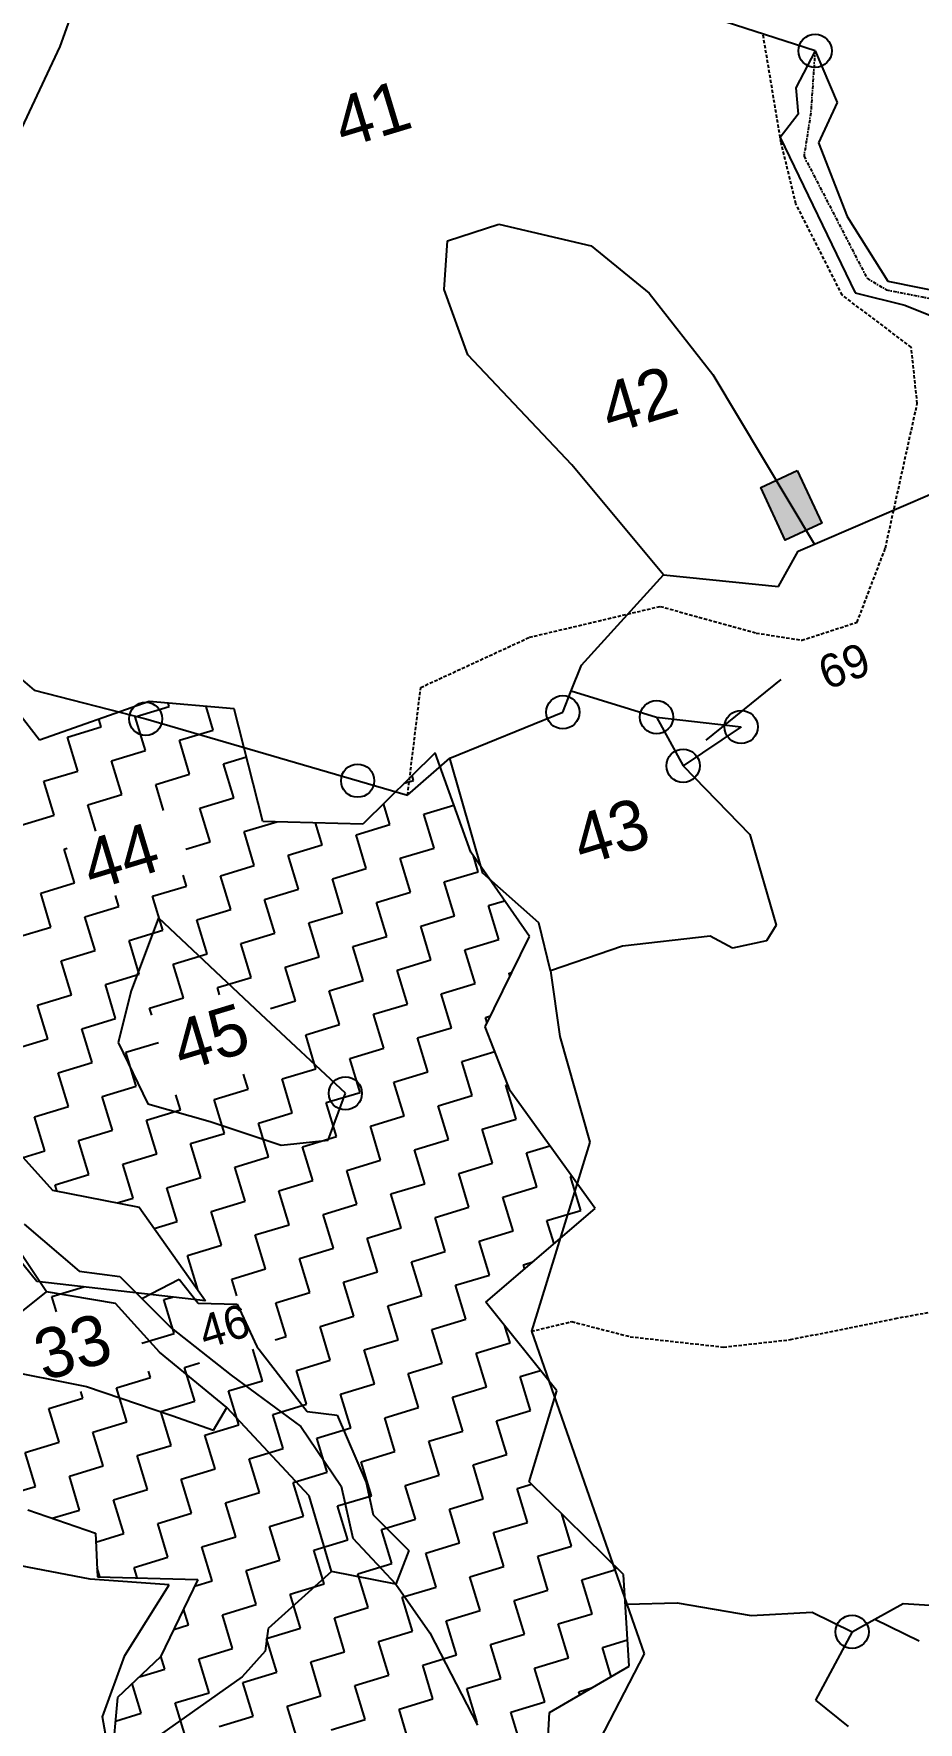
# Model space of a CAD drawing. Header units: metres. Extents: x 321628 to 324492, y 1843491 to 1846201.
# Drawn here: x 323367 to 323762, y 1844528 to 1845282 of the extents above; entities that cross this region are included whole.
import ezdxf

# ---------------------------------------------------------------- set-up
doc = ezdxf.new("R2010")
doc.units = ezdxf.units.M
doc.header["$LTSCALE"] = 0.3
doc.linetypes.add('DASHDOT', pattern=[1, 0.5, -0.25, 0, -0.25])
doc.linetypes.add('DASHED', pattern=[0.75, 0.5, -0.25])
for name, color, linetype in [('LINE_FOOTPATH', 1, 'DASHED'), ('LINE_WATER', 4, 'Continuous'), ('POLY_HATCH', 12, 'Continuous'), ('POLY_PARCEL', 6, 'Continuous'), ('POLY_WATER', 4, 'Continuous'), ('TEXT_MAPOUT', 7, 'Continuous'), ('TEXT_PARCEL', 7, 'Continuous'), ('V_BOUND_LINE', 7, 'Continuous'), ('V_BOUND_STREAM_LINE', 7, 'DASHDOT')]:
    doc.layers.add(name, color=color, linetype=linetype)
doc.styles.get("Standard").update_dxf_attribs({"font": 'simplex.shx'})
doc.styles.add('TEXT_MAP', font='', dxfattribs={"height": 2.5})
doc.styles.get('TEXT_MAP').set_extended_font_data('Kruti Dev 050')
doc.dimstyles.get("Standard").update_dxf_attribs({"dimtxt": 0.18, "dimasz": 0.18, "dimexe": 0.18, "dimexo": 0.0625, "dimgap": 0.09, "dimtad": 0, "dimtih": 1, "dimtoh": 1, "dimdec": 4, "dimzin": 0, "dimdsep": 46, "dimtxsty": 'Standard', "dimcen": 0.09, "dimadec": 0, "dimazin": 0, "dimtfac": 1, "dimtdec": 4, "dimtofl": 0, "dimtmove": 0, "dimatfit": 3, "dimfxl": 1, "dimtolj": 1, "dimtzin": 0, "dimarcsym": 0})

msp = doc.modelspace()

# ---------------------------------------------------------------- hatches: boundary and pattern name
msp.add_hatch(color=256).paths.add_polyline_path([(323702.86, 1845056), (323719.15, 1845063.59), (323708.18, 1845087.15), (323691.89, 1845079.56)])

# ---------------------------------------------------------------- linework, layer by layer
msp.add_lwpolyline([(323708.18, 1845087.15), (323719.15, 1845063.59), (323702.86, 1845056), (323691.89, 1845079.56)], close=True)
for centre in [(323716.16, 1845274.65), (323603.56, 1844979.18), (323417.34, 1844976.25), (323645.41, 1844977), (323683.14, 1844972.61), (323657.23, 1844955.28), (323511.96, 1844948.61), (323506.48, 1844808.95), (323732.68, 1844568.39)]:
    msp.add_circle(centre, 7.42)
at = {"layer": 'LINE_FOOTPATH', "ltscale": 10}
for p, q in [((323701.02, 1845233.61), (323692.9, 1845282.18)), ((323707.63, 1845206.31), (323701.02, 1845233.61)), ((323728.28, 1845165.56), (323707.63, 1845206.31)), ((323759.12, 1845142.28), (323728.28, 1845165.56)), ((323761.77, 1845117.09), (323759.12, 1845142.28)), ((323747.57, 1845052.53), (323761.77, 1845117.09)), ((323734.92, 1845019.39), (323747.57, 1845052.53)), ((323588.65, 1845012.68), (323647, 1845026.48)), ((323647, 1845026.48), (323689.89, 1845014.59)), ((323710.24, 1845011.36), (323734.92, 1845019.39)), ((323540.11, 1844990.24), (323588.65, 1845012.68)), ((323689.89, 1845014.59), (323710.24, 1845011.36)), ((323534.27, 1844942.09), (323540.11, 1844990.24)), ((323589.55, 1844702.64), (323607.55, 1844706.95)), ((323607.55, 1844706.95), (323633.64, 1844700.22)), ((323705.14, 1844698.9), (323751.94, 1844708.37)), ((323751.94, 1844708.37), (323773.26, 1844712.22)), ((323633.64, 1844700.22), (323675.3, 1844695.6)), ((323675.3, 1844695.6), (323705.14, 1844698.9))]:
    msp.add_line(p, q, dxfattribs=at)
at = {"layer": 'LINE_WATER'}
for p, q in [((323500.22, 1844595.39), (323472.03, 1844569.9)), ((323529.02, 1844589.67), (323544.15, 1844567.93)), ((323742.8, 1844574), (323762.64, 1844564.4)), ((323472.03, 1844569.9), (323470.68, 1844559.79)), ((323544.15, 1844567.93), (323565.45, 1844526.74)), ((323470.68, 1844559.79), (323460.47, 1844548.31)), ((323460.47, 1844548.31), (323415.75, 1844516.68))]:
    msp.add_line(p, q, dxfattribs=at)
at = {"layer": 'POLY_HATCH'}
for p, q in [((323369.98, 1844966.71), (323349.82, 1844992.6)), ((323418.93, 1844984), (323369.98, 1844966.71)), ((323456.86, 1844980.72), (323418.93, 1844984)), ((323469.62, 1844930.45), (323456.86, 1844980.72)), ((323546.53, 1844961.13), (323514.33, 1844929.23)), ((323562.44, 1844916.73), (323546.53, 1844961.13)), ((323514.33, 1844929.23), (323469.62, 1844930.45)), ((323588.64, 1844879.06), (323562.44, 1844916.73)), ((323568.88, 1844838.62), (323588.64, 1844879.06)), ((323580.01, 1844810), (323568.88, 1844838.62)), ((323618.06, 1844757.55), (323580.01, 1844810)), ((323346.64, 1844798.02), (323375.79, 1844765.72)), ((323368.79, 1844724.89), (323326.27, 1844777.33)), ((323375.79, 1844765.72), (323414.43, 1844758.07)), ((323414.43, 1844758.07), (323444.05, 1844716.24)), ((323569.17, 1844715.67), (323618.06, 1844757.55)), ((323444.05, 1844716.24), (323368.79, 1844724.89)), ((323600.88, 1844676.06), (323569.17, 1844715.67)), ((323588.56, 1844635.41), (323600.88, 1844676.06)), ((323630.65, 1844594.02), (323588.56, 1844635.41)), ((323364.66, 1844622.9), (323394.94, 1844612.39)), ((323394.94, 1844612.39), (323395.89, 1844592.99)), ((323633.23, 1844552.97), (323630.65, 1844594.02)), ((323395.89, 1844592.99), (323440.59, 1844591.77)), ((323440.59, 1844591.77), (323423.97, 1844557.2)), ((323423.97, 1844557.2), (323404.82, 1844539.1)), ((323597.61, 1844532.34), (323633.23, 1844552.97)), ((323404.82, 1844539.1), (323397.35, 1844458.09)), ((323594.59, 1844477.29), (323597.61, 1844532.34))]:
    msp.add_line(p, q, dxfattribs=at)
at = {"layer": 'POLY_HATCH', "linetype": 'Continuous'}
for p, q in [((323412.66, 1844977.21), (323427.79, 1844981.8)), ((323427.79, 1844981.8), (323427.35, 1844983.27)), ((323447.51, 1844971.25), (323444.31, 1844981.81)), ((323382.4, 1844968.05), (323397.53, 1844972.63)), ((323397.53, 1844972.63), (323396.49, 1844976.07)), ((323417.24, 1844962.08), (323412.66, 1844977.21)), ((323432.38, 1844966.67), (323447.51, 1844971.25)), ((323386.98, 1844952.92), (323382.4, 1844968.05)), ((323436.96, 1844951.53), (323432.38, 1844966.67)), ((323402.11, 1844957.5), (323417.24, 1844962.08)), ((323406.7, 1844942.37), (323402.11, 1844957.5)), ((323452.09, 1844956.12), (323462.32, 1844959.22)), ((323456.67, 1844940.99), (323452.09, 1844956.12)), ((323371.85, 1844948.33), (323386.98, 1844952.92)), ((323376.43, 1844933.2), (323371.85, 1844948.33)), ((323421.83, 1844946.95), (323436.96, 1844951.53)), ((323532.8, 1844947.53), (323536.91, 1844948.77)), ((323536.91, 1844948.77), (323536.25, 1844950.95)), ((323391.57, 1844937.78), (323406.7, 1844942.37)), ((323425.36, 1844935.3), (323421.83, 1844946.95)), ((323441.54, 1844936.4), (323456.67, 1844940.99)), ((323361.3, 1844928.62), (323376.43, 1844933.2)), ((323395.1, 1844926.13), (323391.57, 1844937.78)), ((323446.13, 1844921.27), (323441.54, 1844936.4)), ((323526.36, 1844929.06), (323523.55, 1844938.36)), ((323541.5, 1844933.64), (323554.93, 1844937.71)), ((323546.08, 1844918.51), (323541.5, 1844933.64)), ((323461.26, 1844925.86), (323475.87, 1844930.28)), ((323465.84, 1844910.72), (323461.26, 1844925.86)), ((323496.1, 1844919.89), (323493.1, 1844929.81)), ((323511.23, 1844924.47), (323526.36, 1844929.06)), ((323381.02, 1844918.07), (323382.24, 1844918.44)), ((323385.6, 1844902.94), (323381.02, 1844918.07)), ((323435.25, 1844917.98), (323446.13, 1844921.27)), ((323480.97, 1844915.31), (323496.1, 1844919.89)), ((323515.82, 1844909.34), (323511.23, 1844924.47)), ((323530.95, 1844913.93), (323546.08, 1844918.51)), ((323450.71, 1844906.14), (323465.84, 1844910.72)), ((323485.55, 1844900.18), (323480.97, 1844915.31)), ((323535.53, 1844898.8), (323530.95, 1844913.93)), ((323565.79, 1844907.96), (323563.67, 1844914.97)), ((323370.47, 1844898.36), (323385.6, 1844902.94)), ((323435.58, 1844901.56), (323434.1, 1844906.45)), ((323455.29, 1844891.01), (323450.71, 1844906.14)), ((323500.69, 1844904.76), (323515.82, 1844909.34)), ((323505.27, 1844889.63), (323500.69, 1844904.76)), ((323550.66, 1844903.38), (323565.79, 1844907.96)), ((323555.24, 1844888.25), (323550.66, 1844903.38)), ((323375.05, 1844883.23), (323370.47, 1844898.36)), ((323405.32, 1844892.39), (323403.83, 1844897.28)), ((323420.45, 1844896.97), (323435.58, 1844901.56)), ((323425.03, 1844881.84), (323420.45, 1844896.97)), ((323470.42, 1844895.59), (323485.55, 1844900.18)), ((323475.01, 1844880.46), (323470.42, 1844895.59)), ((323520.4, 1844894.21), (323535.53, 1844898.8)), ((323570.38, 1844892.83), (323577.55, 1844895)), ((323390.18, 1844887.81), (323405.32, 1844892.39)), ((323394.77, 1844872.68), (323390.18, 1844887.81)), ((323440.16, 1844886.43), (323455.29, 1844891.01)), ((323490.14, 1844885.05), (323505.27, 1844889.63)), ((323524.98, 1844879.08), (323520.4, 1844894.21)), ((323540.11, 1844883.66), (323555.24, 1844888.25)), ((323574.96, 1844877.7), (323570.38, 1844892.83)), ((323359.92, 1844878.64), (323375.05, 1844883.23)), ((323409.9, 1844877.26), (323425.03, 1844881.84)), ((323444.74, 1844871.3), (323440.16, 1844886.43)), ((323459.88, 1844875.88), (323475.01, 1844880.46)), ((323494.72, 1844869.91), (323490.14, 1844885.05)), ((323544.7, 1844868.53), (323540.11, 1844883.66)), ((323379.64, 1844868.09), (323394.77, 1844872.68)), ((323414.48, 1844862.13), (323409.9, 1844877.26)), ((323464.46, 1844860.75), (323459.88, 1844875.88)), ((323509.85, 1844874.5), (323524.98, 1844879.08)), ((323514.43, 1844859.37), (323509.85, 1844874.5)), ((323559.83, 1844873.12), (323574.96, 1844877.7)), ((323564.41, 1844857.99), (323559.83, 1844873.12)), ((323384.22, 1844852.96), (323379.64, 1844868.09)), ((323429.61, 1844866.71), (323444.74, 1844871.3)), ((323434.2, 1844851.58), (323429.61, 1844866.71)), ((323479.59, 1844865.33), (323494.72, 1844869.91)), ((323484.17, 1844850.2), (323479.59, 1844865.33)), ((323529.57, 1844863.95), (323544.7, 1844868.53)), ((323399.35, 1844857.55), (323414.48, 1844862.13)), ((323403.93, 1844842.42), (323399.35, 1844857.55)), ((323449.33, 1844856.16), (323464.46, 1844860.75)), ((323499.3, 1844854.78), (323514.43, 1844859.37)), ((323534.15, 1844848.82), (323529.57, 1844863.95)), ((323549.28, 1844853.4), (323564.41, 1844857.99)), ((323579.54, 1844862.57), (323580.76, 1844862.94)), ((323579.94, 1844861.26), (323579.54, 1844862.57)), ((323369.09, 1844848.38), (323384.22, 1844852.96)), ((323419.06, 1844847), (323434.2, 1844851.58)), ((323450.29, 1844852.99), (323449.33, 1844856.16)), ((323473.03, 1844846.82), (323484.17, 1844850.2)), ((323503.89, 1844839.65), (323499.3, 1844854.78)), ((323553.86, 1844838.27), (323549.28, 1844853.4)), ((323373.67, 1844833.25), (323369.09, 1844848.38)), ((323388.8, 1844837.83), (323403.93, 1844842.42)), ((323420.03, 1844843.83), (323419.06, 1844847)), ((323519.02, 1844844.24), (323534.15, 1844848.82)), ((323523.6, 1844829.1), (323519.02, 1844844.24)), ((323568.99, 1844842.85), (323571.28, 1844843.55)), ((323569.74, 1844840.39), (323568.99, 1844842.85)), ((323393.39, 1844822.7), (323388.8, 1844837.83)), ((323488.76, 1844835.07), (323503.89, 1844839.65)), ((323493.34, 1844819.94), (323488.76, 1844835.07)), ((323538.73, 1844833.69), (323553.86, 1844838.27)), ((323358.54, 1844828.67), (323373.67, 1844833.25)), ((323408.52, 1844827.28), (323423.06, 1844831.69)), ((323413.1, 1844812.15), (323408.52, 1844827.28)), ((323508.47, 1844824.52), (323523.6, 1844829.1)), ((323543.32, 1844818.56), (323538.73, 1844833.69)), ((323558.45, 1844823.14), (323573.16, 1844827.6)), ((323378.25, 1844818.12), (323393.39, 1844822.7)), ((323478.21, 1844815.35), (323493.34, 1844819.94)), ((323513.05, 1844809.39), (323508.47, 1844824.52)), ((323563.03, 1844808.01), (323558.45, 1844823.14)), ((323382.84, 1844802.99), (323378.25, 1844818.12)), ((323397.97, 1844807.57), (323413.1, 1844812.15)), ((323463.08, 1844810.77), (323461.06, 1844817.44)), ((323482.79, 1844800.22), (323478.21, 1844815.35)), ((323528.18, 1844813.97), (323543.32, 1844818.56)), ((323532.77, 1844798.84), (323528.18, 1844813.97)), ((323578.16, 1844812.59), (323578.91, 1844812.82)), ((323582.74, 1844797.46), (323578.16, 1844812.59)), ((323402.55, 1844792.44), (323397.97, 1844807.57)), ((323432.81, 1844801.61), (323430.8, 1844808.27)), ((323447.95, 1844806.19), (323463.08, 1844810.77)), ((323452.53, 1844791.06), (323447.95, 1844806.19)), ((323497.92, 1844804.81), (323513.05, 1844809.39)), ((323502.51, 1844789.68), (323497.92, 1844804.81)), ((323547.9, 1844803.43), (323563.03, 1844808.01)), ((323367.71, 1844798.4), (323382.84, 1844802.99)), ((323372.29, 1844783.27), (323367.71, 1844798.4)), ((323417.68, 1844797.02), (323432.81, 1844801.61)), ((323422.27, 1844781.89), (323417.68, 1844797.02)), ((323467.66, 1844795.64), (323482.79, 1844800.22)), ((323517.64, 1844794.26), (323532.77, 1844798.84)), ((323552.48, 1844788.29), (323547.9, 1844803.43)), ((323567.61, 1844792.88), (323582.74, 1844797.46)), ((323387.42, 1844787.86), (323402.55, 1844792.44)), ((323437.4, 1844786.47), (323452.53, 1844791.06)), ((323472.24, 1844780.51), (323467.66, 1844795.64)), ((323487.37, 1844785.09), (323502.51, 1844789.68)), ((323522.22, 1844779.13), (323517.64, 1844794.26)), ((323572.2, 1844777.75), (323567.61, 1844792.88)), ((323362.6, 1844780.34), (323372.29, 1844783.27)), ((323392, 1844772.72), (323387.42, 1844787.86)), ((323407.14, 1844777.31), (323422.27, 1844781.89)), ((323441.98, 1844771.34), (323437.4, 1844786.47)), ((323491.96, 1844769.96), (323487.37, 1844785.09)), ((323537.35, 1844783.71), (323552.48, 1844788.29)), ((323541.93, 1844768.58), (323537.35, 1844783.71)), ((323587.33, 1844782.33), (323597.78, 1844785.5)), ((323591.91, 1844767.2), (323587.33, 1844782.33)), ((323411.72, 1844762.18), (323407.14, 1844777.31)), ((323457.11, 1844775.93), (323472.24, 1844780.51)), ((323461.7, 1844760.79), (323457.11, 1844775.93)), ((323507.09, 1844774.54), (323522.22, 1844779.13)), ((323511.67, 1844759.41), (323507.09, 1844774.54)), ((323557.07, 1844773.16), (323572.2, 1844777.75)), ((323376.87, 1844768.14), (323392, 1844772.72)), ((323377.72, 1844765.34), (323376.87, 1844768.14)), ((323426.85, 1844766.76), (323441.98, 1844771.34)), ((323431.43, 1844751.63), (323426.85, 1844766.76)), ((323476.83, 1844765.38), (323491.96, 1844769.96)), ((323526.8, 1844764), (323541.93, 1844768.58)), ((323561.65, 1844758.03), (323557.07, 1844773.16)), ((323576.78, 1844762.62), (323591.91, 1844767.2)), ((323607.04, 1844771.78), (323607.61, 1844771.95)), ((323611.62, 1844756.65), (323607.04, 1844771.78)), ((323404.59, 1844760.02), (323411.72, 1844762.18)), ((323446.56, 1844756.21), (323461.7, 1844760.79)), ((323481.41, 1844750.25), (323476.83, 1844765.38)), ((323496.54, 1844754.83), (323511.67, 1844759.41)), ((323531.39, 1844748.87), (323526.8, 1844764)), ((323581.36, 1844747.48), (323576.78, 1844762.62)), ((323421.19, 1844748.53), (323431.43, 1844751.63)), ((323451.15, 1844741.08), (323446.56, 1844756.21)), ((323501.12, 1844739.7), (323496.54, 1844754.83)), ((323546.52, 1844753.45), (323561.65, 1844758.03)), ((323551.1, 1844738.32), (323546.52, 1844753.45)), ((323596.49, 1844752.07), (323611.62, 1844756.65)), ((323599.62, 1844741.75), (323596.49, 1844752.07)), ((323466.28, 1844745.66), (323481.41, 1844750.25)), ((323470.86, 1844730.53), (323466.28, 1844745.66)), ((323516.26, 1844744.28), (323531.39, 1844748.87)), ((323520.84, 1844729.15), (323516.26, 1844744.28)), ((323566.23, 1844742.9), (323581.36, 1844747.48)), ((323436.02, 1844736.5), (323451.15, 1844741.08)), ((323440.6, 1844721.37), (323436.02, 1844736.5)), ((323485.99, 1844735.12), (323501.12, 1844739.7)), ((323535.97, 1844733.73), (323551.1, 1844738.32)), ((323570.81, 1844727.77), (323566.23, 1844742.9)), ((323455.73, 1844725.95), (323470.86, 1844730.53)), ((323490.58, 1844719.98), (323485.99, 1844735.12)), ((323505.71, 1844724.57), (323520.84, 1844729.15)), ((323540.55, 1844718.6), (323535.97, 1844733.73)), ((323585.95, 1844732.35), (323590.13, 1844733.62)), ((323586.5, 1844730.51), (323585.95, 1844732.35)), ((323375.49, 1844718.16), (323389.74, 1844722.48)), ((323440.45, 1844721.32), (323440.6, 1844721.37)), ((323458.01, 1844718.44), (323455.73, 1844725.95)), ((323510.29, 1844709.44), (323505.71, 1844724.57)), ((323555.68, 1844723.19), (323570.81, 1844727.77)), ((323560.27, 1844708.06), (323555.68, 1844723.19)), ((323377.56, 1844711.35), (323375.49, 1844718.16)), ((323425.47, 1844716.78), (323429.27, 1844717.94)), ((323430.05, 1844701.65), (323425.47, 1844716.78)), ((323475.45, 1844715.4), (323490.58, 1844719.98)), ((323480.03, 1844700.27), (323475.45, 1844715.4)), ((323525.42, 1844714.02), (323540.55, 1844718.6)), ((323530, 1844698.89), (323525.42, 1844714.02)), ((323495.16, 1844704.85), (323510.29, 1844709.44)), ((323545.14, 1844703.47), (323560.27, 1844708.06)), ((323415.66, 1844697.29), (323430.05, 1844701.65)), ((323475.2, 1844698.81), (323480.03, 1844700.27)), ((323499.74, 1844689.72), (323495.16, 1844704.85)), ((323514.87, 1844694.31), (323530, 1844698.89)), ((323549.72, 1844688.34), (323545.14, 1844703.47)), ((323579.98, 1844697.51), (323577.71, 1844705)), ((323469.48, 1844680.56), (323465.2, 1844694.69)), ((323519.46, 1844679.17), (323514.87, 1844694.31)), ((323564.85, 1844692.92), (323579.98, 1844697.51)), ((323569.43, 1844677.79), (323564.85, 1844692.92)), ((323419.5, 1844681.94), (323418.61, 1844684.89)), ((323434.64, 1844686.52), (323441.41, 1844688.57)), ((323439.22, 1844671.39), (323434.64, 1844686.52)), ((323484.61, 1844685.14), (323499.74, 1844689.72)), ((323489.19, 1844670.01), (323484.61, 1844685.14)), ((323534.59, 1844683.76), (323549.72, 1844688.34)), ((323539.17, 1844668.63), (323534.59, 1844683.76)), ((323584.56, 1844682.38), (323593.62, 1844685.12)), ((323404.37, 1844677.35), (323419.5, 1844681.94)), ((323408.96, 1844662.22), (323404.37, 1844677.35)), ((323454.35, 1844675.97), (323469.48, 1844680.56)), ((323504.33, 1844674.59), (323519.46, 1844679.17)), ((323554.3, 1844673.21), (323569.43, 1844677.79)), ((323589.15, 1844667.25), (323584.56, 1844682.38)), ((323374.11, 1844668.19), (323389.24, 1844672.77)), ((323389.24, 1844672.77), (323388.35, 1844675.73)), ((323424.09, 1844666.81), (323439.22, 1844671.39)), ((323458.93, 1844660.84), (323454.35, 1844675.97)), ((323474.06, 1844665.43), (323489.19, 1844670.01)), ((323508.91, 1844659.46), (323504.33, 1844674.59)), ((323524.04, 1844664.04), (323539.17, 1844668.63)), ((323558.89, 1844658.08), (323554.3, 1844673.21)), ((323378.69, 1844653.06), (323374.11, 1844668.19)), ((323393.82, 1844657.64), (323408.96, 1844662.22)), ((323428.67, 1844651.68), (323424.09, 1844666.81)), ((323478.65, 1844650.29), (323474.06, 1844665.43)), ((323528.62, 1844648.91), (323524.04, 1844664.04)), ((323574.02, 1844662.66), (323589.15, 1844667.25)), ((323578.6, 1844647.53), (323574.02, 1844662.66)), ((323398.41, 1844642.51), (323393.82, 1844657.64)), ((323443.8, 1844656.26), (323458.93, 1844660.84)), ((323448.38, 1844641.13), (323443.8, 1844656.26)), ((323493.78, 1844654.88), (323508.91, 1844659.46)), ((323498.36, 1844639.75), (323493.78, 1844654.88)), ((323543.75, 1844653.5), (323558.89, 1844658.08)), ((323548.34, 1844638.36), (323543.75, 1844653.5)), ((323363.56, 1844648.47), (323378.69, 1844653.06)), ((323368.15, 1844633.34), (323363.56, 1844648.47)), ((323413.54, 1844647.09), (323428.67, 1844651.68)), ((323418.12, 1844631.96), (323413.54, 1844647.09)), ((323463.52, 1844645.71), (323478.65, 1844650.29)), ((323513.49, 1844644.33), (323528.62, 1844648.91)), ((323563.47, 1844642.95), (323578.6, 1844647.53)), ((323383.28, 1844637.93), (323398.41, 1844642.51)), ((323433.25, 1844636.54), (323448.38, 1844641.13)), ((323468.1, 1844630.58), (323463.52, 1844645.71)), ((323483.23, 1844635.16), (323498.36, 1844639.75)), ((323518.08, 1844629.2), (323513.49, 1844644.33)), ((323533.21, 1844633.78), (323548.34, 1844638.36)), ((323568.05, 1844627.82), (323563.47, 1844642.95)), ((323353.01, 1844628.76), (323368.15, 1844633.34)), ((323387.86, 1844622.79), (323383.28, 1844637.93)), ((323402.99, 1844627.38), (323418.12, 1844631.96)), ((323437.84, 1844621.41), (323433.25, 1844636.54)), ((323487.81, 1844620.03), (323483.23, 1844635.16)), ((323537.79, 1844618.65), (323533.21, 1844633.78)), ((323583.18, 1844632.4), (323589.63, 1844634.35)), ((323587.77, 1844617.27), (323583.18, 1844632.4)), ((323407.57, 1844612.25), (323402.99, 1844627.38)), ((323452.97, 1844626), (323468.1, 1844630.58)), ((323457.55, 1844610.87), (323452.97, 1844626)), ((323502.94, 1844624.62), (323518.08, 1844629.2)), ((323507.53, 1844609.48), (323502.94, 1844624.62)), ((323552.92, 1844623.23), (323568.05, 1844627.82)), ((323557.5, 1844608.1), (323552.92, 1844623.23)), ((323375.64, 1844619.09), (323387.86, 1844622.79)), ((323422.71, 1844616.83), (323437.84, 1844621.41)), ((323427.29, 1844601.7), (323422.71, 1844616.83)), ((323472.68, 1844615.45), (323487.81, 1844620.03)), ((323522.66, 1844614.07), (323537.79, 1844618.65)), ((323572.64, 1844612.69), (323587.77, 1844617.27)), ((323607.48, 1844606.72), (323603.13, 1844621.08)), ((323395.13, 1844608.48), (323407.57, 1844612.25)), ((323442.42, 1844606.28), (323457.55, 1844610.87)), ((323477.27, 1844600.32), (323472.68, 1844615.45)), ((323492.4, 1844604.9), (323507.53, 1844609.48)), ((323527.24, 1844598.94), (323522.66, 1844614.07)), ((323577.22, 1844597.55), (323572.64, 1844612.69)), ((323412.16, 1844597.12), (323427.29, 1844601.7)), ((323447, 1844591.15), (323442.42, 1844606.28)), ((323496.98, 1844589.77), (323492.4, 1844604.9)), ((323542.37, 1844603.52), (323557.5, 1844608.1)), ((323546.96, 1844588.39), (323542.37, 1844603.52)), ((323592.35, 1844602.14), (323607.48, 1844606.72)), ((323596.93, 1844587.01), (323592.35, 1844602.14)), ((323396.9, 1844592.96), (323395.7, 1844596.93)), ((323413.55, 1844592.51), (323412.16, 1844597.12)), ((323462.13, 1844595.73), (323477.27, 1844600.32)), ((323466.72, 1844580.6), (323462.13, 1844595.73)), ((323512.11, 1844594.35), (323527.24, 1844598.94)), ((323516.69, 1844579.22), (323512.11, 1844594.35)), ((323562.09, 1844592.97), (323577.22, 1844597.55)), ((323612.06, 1844591.59), (323627.19, 1844596.17)), ((323627.19, 1844596.17), (323626.66, 1844597.95)), ((323439.15, 1844588.77), (323447, 1844591.15)), ((323481.85, 1844585.19), (323496.98, 1844589.77)), ((323531.83, 1844583.81), (323546.96, 1844588.39)), ((323566.67, 1844577.84), (323562.09, 1844592.97)), ((323581.8, 1844582.42), (323596.93, 1844587.01)), ((323616.65, 1844576.46), (323612.06, 1844591.59)), ((323436.46, 1844571.44), (323434.28, 1844578.63)), ((323451.59, 1844576.02), (323466.72, 1844580.6)), ((323486.43, 1844570.06), (323481.85, 1844585.19)), ((323501.56, 1844574.64), (323516.69, 1844579.22)), ((323536.41, 1844568.67), (323531.83, 1844583.81)), ((323586.38, 1844567.29), (323581.8, 1844582.42)), ((323429.85, 1844569.44), (323436.46, 1844571.44)), ((323456.17, 1844560.89), (323451.59, 1844576.02)), ((323506.15, 1844559.51), (323501.56, 1844574.64)), ((323551.54, 1844573.26), (323566.67, 1844577.84)), ((323556.12, 1844558.13), (323551.54, 1844573.26)), ((323601.52, 1844571.88), (323616.65, 1844576.46)), ((323606.1, 1844556.74), (323601.52, 1844571.88)), ((323471.3, 1844565.47), (323486.43, 1844570.06)), ((323475.88, 1844550.34), (323471.3, 1844565.47)), ((323521.28, 1844564.09), (323536.41, 1844568.67)), ((323525.86, 1844548.96), (323521.28, 1844564.09)), ((323571.25, 1844562.71), (323586.38, 1844567.29)), ((323621.23, 1844561.33), (323632.49, 1844564.74)), ((323425.91, 1844551.72), (323424.14, 1844557.56)), ((323441.04, 1844556.31), (323456.17, 1844560.89)), ((323445.62, 1844541.17), (323441.04, 1844556.31)), ((323491.02, 1844554.92), (323506.15, 1844559.51)), ((323540.99, 1844553.54), (323556.12, 1844558.13)), ((323575.84, 1844547.58), (323571.25, 1844562.71)), ((323590.97, 1844552.16), (323606.1, 1844556.74)), ((323625.17, 1844548.31), (323621.23, 1844561.33)), ((323414.53, 1844548.28), (323425.91, 1844551.72)), ((323460.75, 1844545.76), (323475.88, 1844550.34)), ((323495.6, 1844539.79), (323491.02, 1844554.92)), ((323510.73, 1844544.38), (323525.86, 1844548.96)), ((323545.57, 1844538.41), (323540.99, 1844553.54)), ((323595.55, 1844537.03), (323590.97, 1844552.16)), ((323415.36, 1844532.01), (323411.34, 1844545.26)), ((323430.49, 1844536.59), (323445.62, 1844541.17)), ((323465.34, 1844530.63), (323460.75, 1844545.76)), ((323515.31, 1844529.25), (323510.73, 1844544.38)), ((323560.71, 1844543), (323575.84, 1844547.58)), ((323565.29, 1844527.86), (323560.71, 1844543)), ((323610.68, 1844541.61), (323616.84, 1844543.48)), ((323611.12, 1844540.17), (323610.68, 1844541.61)), ((323435.07, 1844521.46), (323430.49, 1844536.59)), ((323480.47, 1844535.21), (323495.6, 1844539.79)), ((323485.05, 1844520.08), (323480.47, 1844535.21)), ((323530.44, 1844533.83), (323545.57, 1844538.41)), ((323535.03, 1844518.7), (323530.44, 1844533.83)), ((323580.42, 1844532.45), (323595.55, 1844537.03)), ((323403.85, 1844528.52), (323415.36, 1844532.01)), ((323450.21, 1844526.04), (323465.34, 1844530.63)), ((323500.18, 1844524.66), (323515.31, 1844529.25)), ((323585, 1844517.32), (323580.42, 1844532.45))]:
    msp.add_line(p, q, dxfattribs=at)
at = {"layer": 'POLY_PARCEL'}
for p, q in [((323397.35, 1845328.25), (323378.97, 1845276.53)), ((323378.97, 1845276.53), (323342.69, 1845199.28)), ((323552.08, 1845189.81), (323574.94, 1845197.21)), ((323574.94, 1845197.21), (323616.26, 1845187.48)), ((323550.61, 1845168.07), (323552.08, 1845189.81)), ((323616.26, 1845187.48), (323642.06, 1845166.43)), ((323561.09, 1845138.79), (323550.61, 1845168.07)), ((323642.06, 1845166.43), (323670.58, 1845130.1)), ((323607.62, 1845089.65), (323561.09, 1845138.79)), ((323670.58, 1845130.1), (323715.72, 1845054.49)), ((323648.57, 1845040.57), (323607.62, 1845089.65)), ((323708.66, 1845051.08), (323797.96, 1845089.73)), ((323699.78, 1845035.3), (323708.66, 1845051.08)), ((323611.89, 1845000.16), (323648.57, 1845040.57)), ((323648.57, 1845040.57), (323699.78, 1845035.3)), ((323354.07, 1845000.63), (323367.51, 1844989.08)), ((323607.35, 1844988.7), (323611.89, 1845000.16)), ((323367.51, 1844989.08), (323417.34, 1844976.25)), ((323603.56, 1844979.18), (323607.35, 1844988.7)), ((323607.35, 1844988.7), (323645.41, 1844977)), ((323553.15, 1844958.66), (323603.56, 1844979.18)), ((323417.34, 1844976.25), (323534.27, 1844942.09)), ((323645.41, 1844977), (323683.14, 1844972.61)), ((323645.41, 1844977), (323657.23, 1844955.28)), ((323683.14, 1844972.61), (323657.23, 1844955.28)), ((323534.27, 1844942.09), (323553.15, 1844958.66)), ((323567.85, 1844907.26), (323553.15, 1844958.66)), ((323657.23, 1844955.28), (323687.05, 1844924.6)), ((323687.05, 1844924.6), (323698.87, 1844884.12)), ((323592.88, 1844885.17), (323567.85, 1844907.26)), ((323423.1, 1844887.31), (323410.92, 1844854.77)), ((323468.82, 1844844.22), (323423.1, 1844887.31)), ((323598.1, 1844863.63), (323592.88, 1844885.17)), ((323698.87, 1844884.12), (323694.45, 1844877.11)), ((323630.13, 1844874.64), (323598.1, 1844863.63)), ((323669.38, 1844879.11), (323630.13, 1844874.64)), ((323679.28, 1844873.82), (323669.38, 1844879.11)), ((323694.45, 1844877.11), (323679.28, 1844873.82)), ((323598.1, 1844863.63), (323602.28, 1844834.29)), ((323410.92, 1844854.77), (323404.99, 1844831.72)), ((323506.48, 1844808.95), (323468.82, 1844844.22)), ((323404.99, 1844831.72), (323418.25, 1844804.24)), ((323602.28, 1844834.29), (323615.58, 1844787.18)), ((323418.25, 1844804.24), (323446.09, 1844796.35)), ((323498.76, 1844788.01), (323506.48, 1844808.95)), ((323446.09, 1844796.35), (323477.77, 1844785.83)), ((323477.77, 1844785.83), (323498.76, 1844788.01)), ((323615.58, 1844787.18), (323589.55, 1844702.64)), ((323415.57, 1844717.35), (323432.28, 1844725.87)), ((323432.28, 1844725.87), (323440.8, 1844715.22)), ((323349.41, 1844701.31), (323373.08, 1844720.21)), ((323440.8, 1844715.22), (323458.17, 1844714.74)), ((323458.17, 1844714.74), (323466.99, 1844695.8)), ((323589.55, 1844702.64), (323615.26, 1844628.83)), ((323466.99, 1844695.8), (323489.44, 1844666.87)), ((323348.76, 1844686.3), (323390.95, 1844677.97)), ((323390.95, 1844677.97), (323428.97, 1844665.04)), ((323447.64, 1844658.47), (323453.56, 1844668.66)), ((323428.97, 1844665.04), (323447.64, 1844658.47)), ((323489.44, 1844666.87), (323502.76, 1844665.17)), ((323502.76, 1844665.17), (323515.82, 1844635.16)), ((323515.82, 1844635.16), (323518.89, 1844620.65)), ((323615.26, 1844628.83), (323632.13, 1844580.78)), ((323518.89, 1844620.65), (323534.75, 1844604.72)), ((323392.62, 1844591.85), (323305.55, 1844608.63)), ((323534.75, 1844604.72), (323529.02, 1844589.67)), ((323427.79, 1844589.37), (323392.62, 1844591.85)), ((323407.96, 1844557.73), (323427.79, 1844589.37)), ((323632.13, 1844580.78), (323654.54, 1844581.28)), ((323632.13, 1844580.78), (323639.91, 1844558.62)), ((323654.54, 1844581.28), (323687.62, 1844575.63)), ((323742.8, 1844574), (323755.51, 1844581.05)), ((323755.51, 1844581.05), (323789.64, 1844578.85)), ((323687.62, 1844575.63), (323714.88, 1844577.1)), ((323714.88, 1844577.1), (323732.68, 1844568.39)), ((323732.68, 1844568.39), (323742.8, 1844574)), ((323732.68, 1844568.39), (323716.32, 1844537.83)), ((323398.1, 1844530.35), (323407.96, 1844557.73)), ((323639.91, 1844558.62), (323617.66, 1844515.7)), ((323716.32, 1844537.83), (323730.87, 1844526.05)), ((323404.97, 1844491.16), (323398.1, 1844530.35))]:
    msp.add_line(p, q, dxfattribs=at)
at = {"layer": 'POLY_WATER'}
for p, q in [((323716.16, 1845274.65), (323707.53, 1845258.21)), ((323716.16, 1845274.65), (323726.07, 1845251.55)), ((323707.53, 1845258.21), (323708.67, 1845246.41)), ((323726.07, 1845251.55), (323717.73, 1845233.64)), ((323708.67, 1845246.41), (323700.63, 1845235.96)), ((323700.63, 1845235.96), (323734, 1845166.54)), ((323717.73, 1845233.64), (323730.54, 1845200.7)), ((323730.54, 1845200.7), (323748.61, 1845171.78)), ((323734, 1845166.54), (323756.3, 1845161.05)), ((323748.61, 1845171.78), (323776.66, 1845166.11)), ((323756.3, 1845161.05), (323783.92, 1845149.89)), ((323373.08, 1844720.21), (323338.6, 1844771.62)), ((323363.15, 1844750.54), (323387.7, 1844729.46)), ((323387.7, 1844729.46), (323405.81, 1844727.17)), ((323405.81, 1844727.17), (323415.57, 1844717.35)), ((323403.91, 1844715.11), (323373.08, 1844720.21)), ((323423.5, 1844693.26), (323403.91, 1844715.11)), ((323415.57, 1844717.35), (323428.74, 1844704.11)), ((323428.74, 1844704.11), (323455.53, 1844682.97)), ((323453.56, 1844668.66), (323423.5, 1844693.26)), ((323455.53, 1844682.97), (323486.54, 1844660.14)), ((323490.39, 1844629.08), (323453.56, 1844668.66)), ((323486.54, 1844660.14), (323504.65, 1844633.4)), ((323504.65, 1844633.4), (323509.84, 1844610.15)), ((323500.22, 1844595.39), (323490.39, 1844629.08)), ((323509.84, 1844610.15), (323529.02, 1844589.67)), ((323529.02, 1844589.67), (323500.22, 1844595.39))]:
    msp.add_line(p, q, dxfattribs=at)
at = {"layer": 'V_BOUND_LINE'}
msp.add_line((323716.16, 1845274.65), (323603.83, 1845311.02), dxfattribs=at)
at = {"layer": 'V_BOUND_STREAM_LINE', "ltscale": 10}
for p, q in [((323716.16, 1845274.65), (323714.25, 1845246.81)), ((323714.25, 1845246.81), (323711.23, 1845227.55)), ((323711.23, 1845227.55), (323739.38, 1845173.04)), ((323739.38, 1845173.04), (323747.97, 1845167.95)), ((323747.97, 1845167.95), (323790.99, 1845159.53))]:
    msp.add_line(p, q, dxfattribs=at)

# ---------------------------------------------------------------- texts
at = {"layer": 'TEXT_MAPOUT'}
msp.add_text('WADA RAJWADI CHI SHIV', height=31.122, rotation=137.33789, dxfattribs=at).set_placement((323992.64, 1845298.38))
at = {"layer": 'TEXT_PARCEL', "style": 'TEXT_MAP'}
for s, height, rotation, p in [('41', 22.408, 16.8516, (323505.6, 1845231.03)), ('42', 22.408, 16.8516, (323624.68, 1845103.3)), ('69', 14.939, 20.42498, (323721.32, 1844989.02)), ('43', 22.408, 16.8516, (323612.15, 1844910.51)), ('44', 22.408, 16.8516, (323393.28, 1844899.33)), ('45', 22.408, 16.8516, (323433.5, 1844818.59)), ('46', 14.939, 16.8516, (323443.91, 1844694.59)), ('33', 22.408, 16.8516, (323371.96, 1844680.28))]:
    msp.add_text(s, height=height, rotation=rotation, dxfattribs=at).set_placement(p)

# ---------------------------------------------------------------- leaders
msp.add_leader([(323700.85, 1844993.81), (323667.46, 1844966.7)], dimstyle='Standard', override={"dimtxt": 2.5, "dimasz": 2.5, "dimexe": 1.25, "dimexo": 0.625, "dimgap": 0.625, "dimtad": 1, "dimtih": 0, "dimtoh": 0, "dimzin": 8, "dimcen": 2.5, "dimtofl": 1})

doc.saveas('drawing.dxf')
